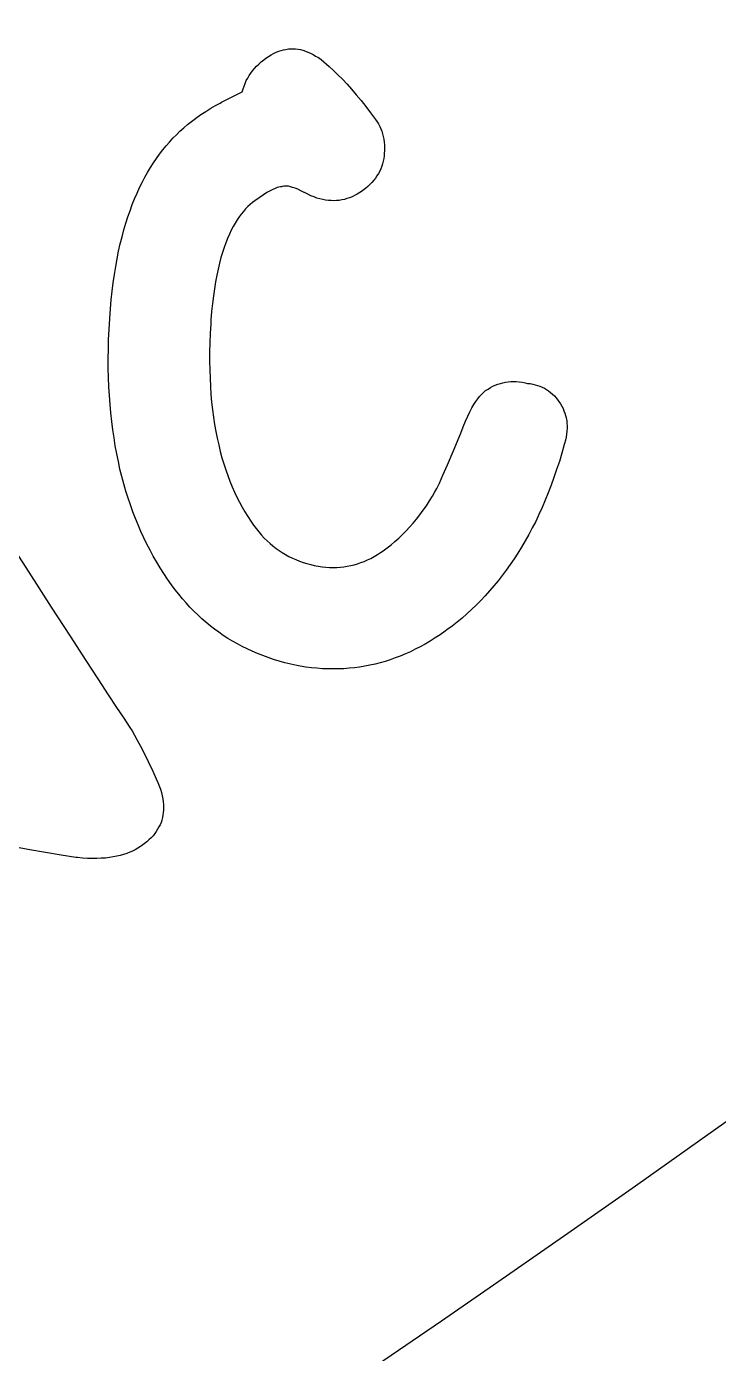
# Model space of a CAD drawing. Header units: inches. Extents: x -1316 to -504, y 751 to 1208.
# Drawn here: x -969.75 to -962.57, y 798.21 to 811.99 of the extents above; entities that cross this region are included whole.
import ezdxf

# ---------------------------------------------------------------- set-up
doc = ezdxf.new("R2010")
doc.units = ezdxf.units.IN
doc.header["$MEASUREMENT"] = 0
doc.linetypes.add('Continuous2', pattern=[0])
doc.layers.add('68343 AND 68344 CARRIAGE AND ARM PLATE', color=1, linetype='Continuous')
doc.layers.add('68351 TABLE', color=1, linetype='Continuous')

msp = doc.modelspace()

# ---------------------------------------------------------------- linework, layer by layer
at = {"layer": '68343 AND 68344 CARRIAGE AND ARM PLATE', "color": 3, "linetype": 'Continuous2', "lineweight": -3, "true_color": 0x00ff00}
for p, q in [((-967.188, 811.712), (-967.162, 811.724)), ((-967.162, 811.724), (-967.136, 811.734)), ((-967.136, 811.734), (-967.111, 811.742)), ((-967.111, 811.742), (-967.086, 811.749)), ((-967.086, 811.749), (-967.06, 811.754)), ((-967.06, 811.754), (-967.035, 811.758)), ((-967.035, 811.758), (-967.01, 811.759)), ((-967.01, 811.759), (-966.985, 811.76)), ((-966.985, 811.76), (-966.96, 811.758)), ((-966.96, 811.758), (-966.935, 811.755)), ((-966.935, 811.755), (-966.91, 811.751)), ((-966.91, 811.751), (-966.884, 811.744)), ((-966.884, 811.744), (-966.859, 811.736)), ((-966.859, 811.736), (-966.833, 811.726)), ((-966.833, 811.726), (-966.806, 811.715)), ((-967.366, 811.579), (-967.342, 811.602)), ((-967.342, 811.602), (-967.317, 811.624)), ((-967.317, 811.624), (-967.291, 811.646)), ((-967.291, 811.646), (-967.268, 811.663)), ((-967.268, 811.663), (-967.241, 811.681)), ((-967.241, 811.681), (-967.214, 811.697)), ((-967.214, 811.697), (-967.188, 811.712)), ((-966.806, 811.715), (-966.779, 811.701)), ((-966.779, 811.701), (-966.752, 811.685)), ((-966.752, 811.685), (-966.724, 811.668)), ((-966.724, 811.668), (-966.696, 811.648)), ((-966.696, 811.648), (-966.667, 811.625)), ((-966.667, 811.625), (-966.638, 811.6)), ((-966.638, 811.6), (-966.612, 811.577)), ((-967.472, 811.429), (-967.458, 811.456)), ((-967.458, 811.456), (-967.443, 811.482)), ((-967.443, 811.482), (-967.426, 811.507)), ((-967.426, 811.507), (-967.407, 811.531)), ((-967.407, 811.531), (-967.387, 811.555)), ((-967.387, 811.555), (-967.366, 811.579)), ((-966.612, 811.577), (-966.566, 811.535)), ((-966.566, 811.535), (-966.52, 811.49)), ((-966.52, 811.49), (-966.473, 811.443)), ((-966.473, 811.443), (-966.426, 811.392)), ((-967.551, 811.296), (-967.515, 811.314)), ((-967.515, 811.314), (-967.506, 811.344)), ((-967.506, 811.344), (-967.496, 811.373)), ((-967.496, 811.373), (-967.485, 811.401)), ((-967.485, 811.401), (-967.472, 811.429)), ((-966.426, 811.392), (-966.378, 811.339)), ((-966.378, 811.339), (-966.33, 811.283)), ((-967.842, 811.142), (-967.793, 811.17)), ((-967.793, 811.17), (-967.745, 811.196)), ((-967.745, 811.196), (-967.73, 811.204)), ((-967.73, 811.204), (-967.551, 811.296)), ((-966.33, 811.283), (-966.281, 811.224)), ((-966.281, 811.224), (-966.231, 811.161)), ((-968.043, 811.005), (-968.001, 811.036)), ((-968.001, 811.036), (-967.995, 811.04)), ((-967.995, 811.04), (-967.943, 811.077)), ((-967.943, 811.077), (-967.892, 811.11)), ((-967.892, 811.11), (-967.842, 811.142)), ((-966.231, 811.161), (-966.181, 811.096)), ((-966.181, 811.096), (-966.13, 811.026)), ((-968.198, 810.868), (-968.161, 810.905)), ((-968.161, 810.905), (-968.122, 810.939)), ((-968.122, 810.939), (-968.083, 810.973)), ((-968.083, 810.973), (-968.043, 811.005)), ((-966.13, 811.026), (-966.114, 811.003)), ((-966.114, 811.003), (-966.1, 810.979)), ((-966.1, 810.979), (-966.087, 810.954)), ((-966.087, 810.954), (-966.076, 810.929)), ((-966.076, 810.929), (-966.066, 810.903)), ((-966.066, 810.903), (-966.058, 810.877)), ((-968.305, 810.752), (-968.271, 810.792)), ((-968.271, 810.792), (-968.235, 810.831)), ((-968.235, 810.831), (-968.198, 810.868)), ((-966.058, 810.877), (-966.051, 810.849)), ((-966.051, 810.849), (-966.045, 810.821)), ((-966.045, 810.821), (-966.041, 810.791)), ((-966.041, 810.791), (-966.038, 810.761)), ((-966.038, 810.761), (-966.037, 810.73)), ((-968.436, 810.575), (-968.405, 810.621)), ((-968.405, 810.621), (-968.373, 810.666)), ((-968.373, 810.666), (-968.339, 810.71)), ((-968.339, 810.71), (-968.305, 810.752)), ((-966.045, 810.621), (-966.051, 810.593)), ((-966.041, 810.65), (-966.045, 810.621)), ((-966.039, 810.679), (-966.041, 810.65)), ((-966.038, 810.697), (-966.039, 810.679)), ((-966.037, 810.73), (-966.038, 810.697)), ((-968.497, 810.477), (-968.467, 810.527)), ((-968.467, 810.527), (-968.436, 810.575)), ((-966.087, 810.489), (-966.1, 810.465)), ((-966.076, 810.514), (-966.087, 810.489)), ((-966.066, 810.54), (-966.076, 810.514)), ((-966.058, 810.566), (-966.066, 810.54)), ((-966.051, 810.593), (-966.058, 810.566)), ((-968.58, 810.318), (-968.553, 810.373)), ((-968.553, 810.373), (-968.525, 810.426)), ((-968.525, 810.426), (-968.497, 810.477)), ((-966.188, 810.352), (-966.211, 810.33)), ((-966.167, 810.373), (-966.188, 810.352)), ((-966.148, 810.395), (-966.167, 810.373)), ((-966.13, 810.418), (-966.148, 810.395)), ((-966.115, 810.441), (-966.13, 810.418)), ((-966.1, 810.465), (-966.115, 810.441)), ((-968.632, 810.202), (-968.607, 810.261)), ((-968.607, 810.261), (-968.58, 810.318)), ((-967.339, 810.213), (-967.383, 810.182)), ((-967.295, 810.242), (-967.339, 810.213)), ((-967.258, 810.266), (-967.295, 810.242)), ((-967.225, 810.284), (-967.258, 810.266)), ((-967.196, 810.299), (-967.225, 810.284)), ((-967.172, 810.31), (-967.196, 810.299)), ((-967.151, 810.318), (-967.172, 810.31)), ((-967.133, 810.323), (-967.151, 810.318)), ((-967.118, 810.326), (-967.133, 810.323)), ((-967.105, 810.327), (-967.118, 810.326)), ((-967.098, 810.33), (-967.105, 810.327)), ((-967.084, 810.332), (-967.098, 810.33)), ((-967.07, 810.334), (-967.084, 810.332)), ((-967.053, 810.334), (-967.07, 810.334)), ((-967.035, 810.332), (-967.053, 810.334)), ((-967.014, 810.328), (-967.035, 810.332)), ((-966.991, 810.321), (-967.014, 810.328)), ((-966.966, 810.313), (-966.991, 810.321)), ((-966.938, 810.301), (-966.966, 810.313)), ((-966.906, 810.286), (-966.938, 810.301)), ((-966.871, 810.268), (-966.906, 810.286)), ((-966.867, 810.266), (-966.871, 810.268)), ((-966.833, 810.249), (-966.867, 810.266)), ((-966.801, 810.234), (-966.833, 810.249)), ((-966.769, 810.221), (-966.801, 810.234)), ((-966.738, 810.21), (-966.769, 810.221)), ((-966.708, 810.201), (-966.738, 810.21)), ((-966.427, 810.204), (-966.454, 810.196)), ((-966.4, 810.213), (-966.427, 810.204)), ((-966.374, 810.224), (-966.4, 810.213)), ((-966.347, 810.236), (-966.374, 810.224)), ((-966.32, 810.251), (-966.347, 810.236)), ((-966.294, 810.267), (-966.32, 810.251)), ((-966.267, 810.285), (-966.294, 810.267)), ((-966.261, 810.289), (-966.267, 810.285)), ((-966.235, 810.31), (-966.261, 810.289)), ((-966.211, 810.33), (-966.235, 810.31)), ((-968.702, 810.014), (-968.679, 810.079)), ((-968.679, 810.079), (-968.656, 810.142)), ((-968.656, 810.142), (-968.632, 810.202)), ((-967.502, 810.071), (-967.525, 810.044)), ((-967.479, 810.097), (-967.502, 810.071)), ((-967.456, 810.121), (-967.479, 810.097)), ((-967.432, 810.143), (-967.456, 810.121)), ((-967.408, 810.164), (-967.432, 810.143)), ((-967.383, 810.182), (-967.408, 810.164)), ((-966.678, 810.194), (-966.708, 810.201)), ((-966.649, 810.189), (-966.678, 810.194)), ((-966.62, 810.185), (-966.649, 810.189)), ((-966.591, 810.183), (-966.62, 810.185)), ((-966.563, 810.182), (-966.591, 810.183)), ((-966.536, 810.184), (-966.563, 810.182)), ((-966.508, 810.186), (-966.536, 810.184)), ((-966.481, 810.191), (-966.508, 810.186)), ((-966.454, 810.196), (-966.481, 810.191)), ((-968.743, 809.879), (-968.723, 809.948)), ((-968.723, 809.948), (-968.702, 810.014)), ((-967.589, 809.949), (-967.609, 809.913)), ((-967.568, 809.983), (-967.589, 809.949)), ((-967.546, 810.014), (-967.568, 809.983)), ((-967.525, 810.044), (-967.546, 810.014)), ((-968.781, 809.734), (-968.763, 809.808)), ((-968.763, 809.808), (-968.743, 809.879)), ((-967.667, 809.791), (-967.685, 809.746)), ((-967.648, 809.835), (-967.667, 809.791)), ((-967.629, 809.875), (-967.648, 809.835)), ((-967.609, 809.913), (-967.629, 809.875)), ((-968.814, 809.58), (-968.798, 809.658)), ((-968.798, 809.658), (-968.781, 809.734)), ((-967.702, 809.697), (-967.719, 809.646)), ((-967.685, 809.746), (-967.702, 809.697)), ((-968.828, 809.5), (-968.814, 809.58)), ((-967.75, 809.534), (-967.765, 809.473)), ((-967.735, 809.591), (-967.75, 809.534)), ((-967.719, 809.646), (-967.735, 809.591)), ((-968.854, 809.331), (-968.842, 809.417)), ((-968.842, 809.417), (-968.828, 809.5)), ((-967.778, 809.409), (-967.791, 809.341)), ((-967.765, 809.473), (-967.778, 809.409)), ((-968.875, 809.152), (-968.865, 809.243)), ((-968.865, 809.243), (-968.854, 809.331)), ((-967.803, 809.269), (-967.814, 809.194)), ((-967.791, 809.341), (-967.803, 809.269)), ((-968.883, 809.058), (-968.875, 809.152)), ((-967.823, 809.115), (-967.832, 809.031)), ((-967.814, 809.194), (-967.823, 809.115)), ((-968.89, 808.961), (-968.883, 809.058)), ((-967.832, 809.031), (-967.839, 808.944)), ((-968.902, 808.742), (-968.897, 808.845)), ((-968.897, 808.845), (-968.89, 808.961)), ((-967.842, 808.903), (-967.848, 808.803)), ((-967.839, 808.944), (-967.842, 808.903)), ((-968.904, 808.64), (-968.902, 808.742)), ((-967.851, 808.705), (-967.853, 808.61)), ((-967.848, 808.803), (-967.851, 808.705)), ((-968.905, 808.54), (-968.904, 808.64)), ((-967.853, 808.61), (-967.853, 808.517)), ((-968.905, 808.442), (-968.905, 808.54)), ((-968.903, 808.346), (-968.905, 808.442)), ((-967.853, 808.517), (-967.852, 808.427)), ((-967.852, 808.427), (-967.849, 808.339)), ((-968.899, 808.251), (-968.903, 808.346)), ((-967.849, 808.339), (-967.845, 808.253)), ((-964.886, 808.267), (-964.86, 808.277)), ((-964.86, 808.277), (-964.834, 808.285)), ((-964.834, 808.285), (-964.808, 808.292)), ((-964.808, 808.292), (-964.781, 808.298)), ((-964.781, 808.298), (-964.753, 808.302)), ((-964.753, 808.302), (-964.725, 808.304)), ((-964.725, 808.304), (-964.697, 808.305)), ((-964.697, 808.305), (-964.668, 808.304)), ((-964.668, 808.304), (-964.638, 808.301)), ((-964.638, 808.301), (-964.607, 808.297)), ((-964.607, 808.297), (-964.576, 808.291)), ((-964.576, 808.291), (-964.551, 808.285)), ((-964.551, 808.285), (-964.524, 808.283)), ((-964.524, 808.283), (-964.497, 808.278)), ((-964.497, 808.278), (-964.471, 808.272)), ((-968.894, 808.158), (-968.899, 808.251)), ((-968.887, 808.067), (-968.894, 808.158)), ((-967.845, 808.253), (-967.839, 808.17)), ((-967.839, 808.17), (-967.832, 808.089)), ((-965.068, 808.126), (-965.049, 808.15)), ((-965.049, 808.15), (-965.031, 808.17)), ((-965.031, 808.17), (-965.014, 808.188)), ((-965.014, 808.188), (-964.997, 808.202)), ((-964.997, 808.202), (-964.987, 808.21)), ((-964.987, 808.21), (-964.962, 808.227)), ((-964.962, 808.227), (-964.937, 808.242)), ((-964.937, 808.242), (-964.912, 808.255)), ((-964.912, 808.255), (-964.886, 808.267)), ((-964.471, 808.272), (-964.447, 808.265)), ((-964.447, 808.265), (-964.423, 808.257)), ((-964.423, 808.257), (-964.399, 808.247)), ((-964.399, 808.247), (-964.377, 808.235)), ((-964.377, 808.235), (-964.355, 808.222)), ((-964.355, 808.222), (-964.334, 808.208)), ((-964.334, 808.208), (-964.313, 808.192)), ((-964.313, 808.192), (-964.293, 808.174)), ((-964.293, 808.174), (-964.273, 808.155)), ((-964.273, 808.155), (-964.254, 808.134)), ((-968.879, 807.978), (-968.887, 808.067)), ((-967.832, 808.089), (-967.823, 808.01)), ((-967.823, 808.01), (-967.813, 807.933)), ((-965.15, 807.99), (-965.129, 808.031)), ((-965.129, 808.031), (-965.108, 808.067)), ((-965.108, 808.067), (-965.088, 808.098)), ((-965.088, 808.098), (-965.068, 808.126)), ((-964.254, 808.134), (-964.236, 808.111)), ((-964.236, 808.111), (-964.225, 808.096)), ((-964.225, 808.096), (-964.209, 808.073)), ((-964.209, 808.073), (-964.196, 808.05)), ((-964.196, 808.05), (-964.183, 808.026)), ((-964.183, 808.026), (-964.173, 808.002)), ((-964.173, 808.002), (-964.164, 807.977)), ((-968.87, 807.89), (-968.879, 807.978)), ((-968.859, 807.804), (-968.87, 807.89)), ((-967.813, 807.933), (-967.801, 807.858)), ((-965.22, 807.834), (-965.196, 807.892)), ((-965.196, 807.892), (-965.173, 807.944)), ((-965.173, 807.944), (-965.15, 807.99)), ((-964.164, 807.977), (-964.156, 807.952)), ((-964.156, 807.952), (-964.15, 807.927)), ((-964.15, 807.927), (-964.145, 807.9)), ((-964.145, 807.9), (-964.142, 807.873)), ((-964.142, 807.873), (-964.141, 807.846)), ((-968.846, 807.719), (-968.859, 807.804)), ((-967.801, 807.858), (-967.789, 807.786)), ((-967.789, 807.786), (-967.774, 807.715)), ((-965.325, 807.578), (-965.245, 807.77)), ((-965.245, 807.77), (-965.22, 807.834)), ((-964.151, 807.727), (-964.158, 807.695)), ((-964.146, 807.758), (-964.151, 807.727)), ((-964.143, 807.788), (-964.146, 807.758)), ((-964.141, 807.817), (-964.143, 807.788)), ((-964.141, 807.846), (-964.141, 807.817)), ((-968.833, 807.636), (-968.846, 807.719)), ((-968.818, 807.555), (-968.833, 807.636)), ((-967.774, 807.715), (-967.759, 807.646)), ((-967.759, 807.646), (-967.743, 807.579)), ((-964.17, 807.651), (-964.195, 807.562)), ((-964.167, 807.662), (-964.17, 807.651)), ((-964.158, 807.695), (-964.167, 807.662)), ((-968.801, 807.475), (-968.818, 807.555)), ((-968.784, 807.396), (-968.801, 807.475)), ((-967.743, 807.579), (-967.725, 807.513)), ((-967.725, 807.513), (-967.706, 807.45)), ((-967.706, 807.45), (-967.686, 807.388)), ((-965.384, 807.439), (-965.325, 807.578)), ((-964.221, 807.475), (-964.249, 807.39)), ((-964.195, 807.562), (-964.221, 807.475)), ((-968.765, 807.319), (-968.784, 807.396)), ((-968.744, 807.243), (-968.765, 807.319)), ((-967.686, 807.388), (-967.665, 807.328)), ((-967.665, 807.328), (-967.643, 807.269)), ((-965.467, 807.251), (-965.43, 807.332)), ((-965.43, 807.332), (-965.384, 807.439)), ((-964.249, 807.39), (-964.277, 807.308)), ((-968.723, 807.168), (-968.744, 807.243)), ((-967.643, 807.269), (-967.619, 807.212)), ((-967.619, 807.212), (-967.595, 807.157)), ((-965.516, 807.151), (-965.495, 807.193)), ((-965.495, 807.193), (-965.467, 807.251)), ((-964.306, 807.227), (-964.337, 807.148)), ((-964.277, 807.308), (-964.306, 807.227)), ((-968.7, 807.095), (-968.723, 807.168)), ((-968.676, 807.023), (-968.7, 807.095)), ((-967.595, 807.157), (-967.569, 807.103)), ((-967.569, 807.103), (-967.543, 807.051)), ((-967.543, 807.051), (-967.515, 807)), ((-965.601, 807.015), (-965.569, 807.065)), ((-965.569, 807.065), (-965.537, 807.116)), ((-965.537, 807.116), (-965.516, 807.151)), ((-964.368, 807.072), (-964.4, 806.997)), ((-964.337, 807.148), (-964.368, 807.072)), ((-968.65, 806.952), (-968.676, 807.023)), ((-968.624, 806.883), (-968.65, 806.952)), ((-967.515, 807), (-967.486, 806.95)), ((-967.486, 806.95), (-967.456, 806.902)), ((-967.456, 806.902), (-967.426, 806.855)), ((-965.704, 806.877), (-965.669, 806.922)), ((-965.669, 806.922), (-965.635, 806.968)), ((-965.635, 806.968), (-965.601, 807.015)), ((-964.433, 806.924), (-964.467, 806.853)), ((-964.4, 806.997), (-964.433, 806.924)), ((-968.596, 806.815), (-968.624, 806.883)), ((-968.567, 806.748), (-968.596, 806.815)), ((-967.426, 806.855), (-967.396, 806.812)), ((-967.396, 806.812), (-967.369, 806.777)), ((-967.369, 806.777), (-967.342, 806.743)), ((-965.813, 806.754), (-965.776, 806.794)), ((-965.776, 806.794), (-965.739, 806.835)), ((-965.739, 806.835), (-965.704, 806.877)), ((-964.502, 806.784), (-964.538, 806.716)), ((-964.467, 806.853), (-964.502, 806.784)), ((-970.006, 806.753), (-969.731, 806.324)), ((-968.537, 806.682), (-968.567, 806.748)), ((-968.505, 806.617), (-968.537, 806.682)), ((-967.342, 806.743), (-967.314, 806.71)), ((-967.314, 806.71), (-967.285, 806.679)), ((-967.285, 806.679), (-967.256, 806.65)), ((-967.256, 806.65), (-967.225, 806.623)), ((-967.225, 806.623), (-967.195, 806.597)), ((-965.969, 806.61), (-965.929, 806.644)), ((-965.929, 806.644), (-965.889, 806.679)), ((-965.889, 806.679), (-965.851, 806.716)), ((-965.851, 806.716), (-965.813, 806.754)), ((-964.575, 806.65), (-964.613, 806.586)), ((-964.538, 806.716), (-964.575, 806.65)), ((-968.472, 806.554), (-968.505, 806.617)), ((-968.438, 806.491), (-968.472, 806.554)), ((-968.403, 806.43), (-968.438, 806.491)), ((-967.195, 806.597), (-967.163, 806.572)), ((-967.163, 806.572), (-967.131, 806.549)), ((-967.131, 806.549), (-967.098, 806.528)), ((-967.098, 806.528), (-967.064, 806.507)), ((-967.064, 806.507), (-967.029, 806.488)), ((-967.029, 806.488), (-966.994, 806.471)), ((-966.179, 806.468), (-966.145, 806.487)), ((-966.145, 806.487), (-966.111, 806.507)), ((-966.111, 806.507), (-966.077, 806.529)), ((-966.077, 806.529), (-966.052, 806.546)), ((-966.052, 806.546), (-966.01, 806.577)), ((-966.01, 806.577), (-965.969, 806.61)), ((-964.651, 806.524), (-964.691, 806.463)), ((-964.613, 806.586), (-964.651, 806.524)), ((-968.367, 806.37), (-968.403, 806.43)), ((-968.329, 806.31), (-968.367, 806.37)), ((-966.994, 806.471), (-966.958, 806.455)), ((-966.958, 806.455), (-966.92, 806.44)), ((-966.92, 806.44), (-966.882, 806.427)), ((-966.882, 806.427), (-966.843, 806.415)), ((-966.843, 806.415), (-966.803, 806.404)), ((-966.803, 806.404), (-966.766, 806.395)), ((-966.766, 806.395), (-966.725, 806.388)), ((-966.725, 806.388), (-966.685, 806.382)), ((-966.685, 806.382), (-966.646, 806.377)), ((-966.646, 806.377), (-966.608, 806.375)), ((-966.608, 806.375), (-966.57, 806.374)), ((-966.57, 806.374), (-966.532, 806.375)), ((-966.532, 806.375), (-966.495, 806.377)), ((-966.495, 806.377), (-966.459, 806.381)), ((-966.459, 806.381), (-966.423, 806.386)), ((-966.423, 806.386), (-966.387, 806.393)), ((-966.387, 806.393), (-966.352, 806.402)), ((-966.352, 806.402), (-966.317, 806.412)), ((-966.317, 806.412), (-966.282, 806.424)), ((-966.282, 806.424), (-966.247, 806.437)), ((-966.247, 806.437), (-966.213, 806.452)), ((-966.213, 806.452), (-966.179, 806.468)), ((-964.772, 806.346), (-964.814, 806.29)), ((-964.731, 806.404), (-964.772, 806.346)), ((-964.691, 806.463), (-964.731, 806.404)), ((-969.731, 806.324), (-969.497, 805.962)), ((-968.29, 806.252), (-968.329, 806.31)), ((-968.25, 806.195), (-968.29, 806.252)), ((-964.857, 806.235), (-964.901, 806.182)), ((-964.814, 806.29), (-964.857, 806.235)), ((-968.211, 806.142), (-968.25, 806.195)), ((-968.174, 806.095), (-968.211, 806.142)), ((-968.136, 806.049), (-968.174, 806.095)), ((-964.991, 806.08), (-965.037, 806.031)), ((-964.945, 806.13), (-964.991, 806.08)), ((-964.901, 806.182), (-964.945, 806.13)), ((-969.497, 805.962), (-969.301, 805.659)), ((-968.098, 806.005), (-968.136, 806.049)), ((-968.058, 805.962), (-968.098, 806.005)), ((-968.018, 805.921), (-968.058, 805.962)), ((-965.133, 805.937), (-965.182, 805.892)), ((-965.085, 805.983), (-965.133, 805.937)), ((-965.037, 806.031), (-965.085, 805.983)), ((-967.977, 805.881), (-968.018, 805.921)), ((-967.934, 805.842), (-967.977, 805.881)), ((-967.892, 805.805), (-967.934, 805.842)), ((-967.848, 805.769), (-967.892, 805.805)), ((-965.283, 805.806), (-965.335, 805.765)), ((-965.232, 805.848), (-965.283, 805.806)), ((-965.182, 805.892), (-965.232, 805.848)), ((-969.301, 805.659), (-969.139, 805.408)), ((-967.803, 805.734), (-967.848, 805.769)), ((-967.757, 805.701), (-967.803, 805.734)), ((-967.711, 805.669), (-967.757, 805.701)), ((-967.663, 805.638), (-967.711, 805.669)), ((-965.458, 805.676), (-965.51, 805.642)), ((-965.407, 805.712), (-965.458, 805.676)), ((-965.388, 805.725), (-965.407, 805.712)), ((-965.335, 805.765), (-965.388, 805.725)), ((-967.615, 805.609), (-967.663, 805.638)), ((-967.565, 805.581), (-967.615, 805.609)), ((-967.515, 805.554), (-967.565, 805.581)), ((-967.463, 805.528), (-967.515, 805.554)), ((-967.41, 805.504), (-967.463, 805.528)), ((-965.717, 805.524), (-965.768, 805.499)), ((-965.665, 805.551), (-965.717, 805.524)), ((-965.613, 805.579), (-965.665, 805.551)), ((-965.561, 805.61), (-965.613, 805.579)), ((-965.51, 805.642), (-965.561, 805.61)), ((-969.139, 805.408), (-969.015, 805.218)), ((-967.357, 805.481), (-967.41, 805.504)), ((-967.302, 805.459), (-967.357, 805.481)), ((-967.246, 805.438), (-967.302, 805.459)), ((-967.189, 805.419), (-967.246, 805.438)), ((-967.13, 805.401), (-967.189, 805.419)), ((-967.071, 805.385), (-967.13, 805.401)), ((-967.01, 805.369), (-967.071, 805.385)), ((-966.082, 805.384), (-966.135, 805.371)), ((-966.03, 805.399), (-966.082, 805.384)), ((-965.977, 805.416), (-966.03, 805.399)), ((-965.925, 805.434), (-965.977, 805.416)), ((-965.873, 805.454), (-965.925, 805.434)), ((-965.82, 805.476), (-965.873, 805.454)), ((-965.768, 805.499), (-965.82, 805.476)), ((-966.947, 805.355), (-967.01, 805.369)), ((-966.913, 805.349), (-966.947, 805.355)), ((-966.854, 805.34), (-966.913, 805.349)), ((-966.796, 805.333), (-966.854, 805.34)), ((-966.739, 805.327), (-966.796, 805.333)), ((-966.682, 805.323), (-966.739, 805.327)), ((-966.626, 805.321), (-966.682, 805.323)), ((-966.57, 805.32), (-966.626, 805.321)), ((-966.514, 805.321), (-966.57, 805.32)), ((-966.459, 805.323), (-966.514, 805.321)), ((-966.404, 805.327), (-966.459, 805.323)), ((-966.35, 805.333), (-966.404, 805.327)), ((-966.296, 805.34), (-966.35, 805.333)), ((-966.242, 805.348), (-966.296, 805.34)), ((-966.189, 805.359), (-966.242, 805.348)), ((-966.135, 805.371), (-966.189, 805.359)), ((-969.015, 805.218), (-968.907, 805.053)), ((-968.907, 805.053), (-968.82, 804.921)), ((-968.82, 804.921), (-968.752, 804.818)), ((-968.752, 804.818), (-968.682, 804.712)), ((-968.682, 804.712), (-968.659, 804.677)), ((-968.659, 804.677), (-968.633, 804.634)), ((-968.633, 804.634), (-968.604, 804.582)), ((-968.604, 804.582), (-968.571, 804.52)), ((-968.571, 804.52), (-968.533, 804.446)), ((-968.533, 804.446), (-968.49, 804.359)), ((-968.49, 804.359), (-968.443, 804.257)), ((-968.443, 804.257), (-968.408, 804.18)), ((-968.408, 804.18), (-968.391, 804.142)), ((-968.391, 804.142), (-968.376, 804.106)), ((-968.376, 804.106), (-968.364, 804.071)), ((-968.364, 804.071), (-968.354, 804.037)), ((-968.354, 804.037), (-968.346, 804.004)), ((-968.346, 804.004), (-968.34, 803.972)), ((-968.34, 803.972), (-968.335, 803.942)), ((-968.335, 803.942), (-968.332, 803.912)), ((-968.332, 803.912), (-968.331, 803.883)), ((-968.331, 803.883), (-968.332, 803.855)), ((-968.358, 803.726), (-968.368, 803.702)), ((-968.35, 803.751), (-968.358, 803.726)), ((-968.343, 803.776), (-968.35, 803.751)), ((-968.338, 803.802), (-968.343, 803.776)), ((-968.334, 803.828), (-968.338, 803.802)), ((-968.332, 803.855), (-968.334, 803.828)), ((-968.423, 803.61), (-968.441, 803.588)), ((-968.407, 803.633), (-968.423, 803.61)), ((-968.393, 803.656), (-968.407, 803.633)), ((-968.38, 803.679), (-968.393, 803.656)), ((-968.368, 803.702), (-968.38, 803.679)), ((-969.719, 803.443), (-969.888, 803.474)), ((-968.597, 803.458), (-968.625, 803.443)), ((-968.572, 803.475), (-968.597, 803.458)), ((-968.56, 803.483), (-968.572, 803.475)), ((-968.532, 803.503), (-968.56, 803.483)), ((-968.506, 803.524), (-968.532, 803.503)), ((-968.483, 803.545), (-968.506, 803.524)), ((-968.461, 803.567), (-968.483, 803.545)), ((-968.441, 803.588), (-968.461, 803.567)), ((-969.556, 803.414), (-969.719, 803.443)), ((-969.396, 803.387), (-969.556, 803.414)), ((-969.241, 803.363), (-969.396, 803.387)), ((-969.226, 803.362), (-969.241, 803.363)), ((-969.172, 803.357), (-969.226, 803.362)), ((-969.12, 803.353), (-969.172, 803.357)), ((-969.07, 803.352), (-969.12, 803.353)), ((-969.023, 803.352), (-969.07, 803.352)), ((-968.978, 803.354), (-969.023, 803.352)), ((-968.934, 803.357), (-968.978, 803.354)), ((-968.893, 803.362), (-968.934, 803.357)), ((-968.854, 803.368), (-968.893, 803.362)), ((-968.816, 803.375), (-968.854, 803.368)), ((-968.781, 803.383), (-968.816, 803.375)), ((-968.746, 803.393), (-968.781, 803.383)), ((-968.714, 803.404), (-968.746, 803.393)), ((-968.683, 803.416), (-968.714, 803.404)), ((-968.653, 803.429), (-968.683, 803.416)), ((-968.625, 803.443), (-968.653, 803.429))]:
    msp.add_line(p, q, dxfattribs=at)
at = {"layer": '68351 TABLE', "color": 1, "linetype": 'Continuous2', "lineweight": -3, "true_color": 0xff0000}
msp.add_arc((-1090.121, 979.815), 220, 215.01308, 324.98692, dxfattribs=at)

doc.saveas('drawing.dxf')
